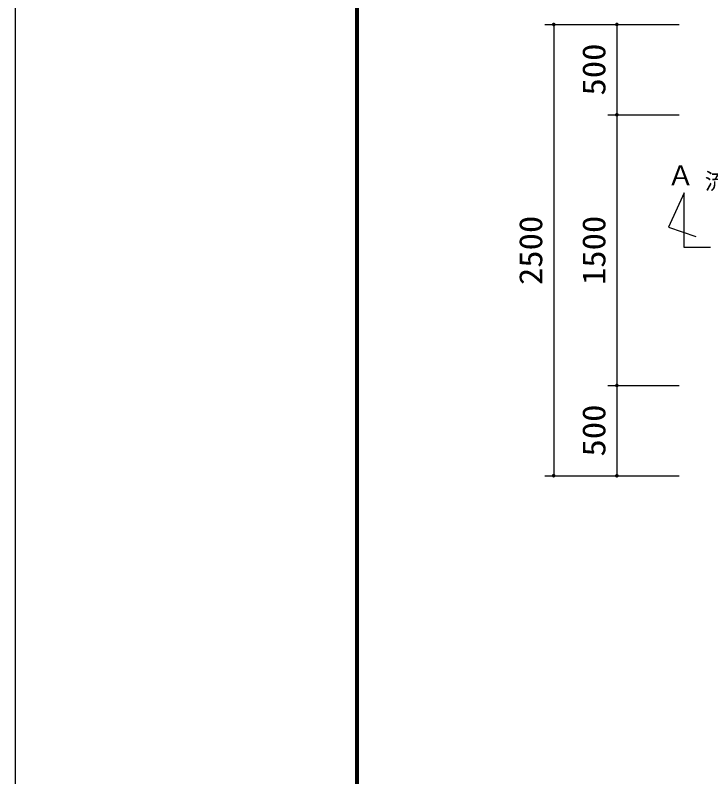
# Model space of a CAD drawing. Units: millimetres, scale not verified. Extents: x -14850 to 14850, y -10500 to 10500.
# Drawn here: x -14850 to -10995, y -2422 to 1797 of the extents above; entities that cross this region are included whole.
import ezdxf
from ezdxf.enums import TextEntityAlignment as Align

# ---------------------------------------------------------------- set-up
doc = ezdxf.new("R2010")
doc.units = ezdxf.units.MM
doc.header["$LTSCALE"] = 50
for name, color, linetype, lineweight in [('0-1_機器', 3, 'Continuous', 25), ('0-2_製作', 5, 'Continuous', 25), ('0-6_図面枠', 7, 'Continuous', 25), ('0-7_Axis_waku', 7, 'Continuous', 25)]:
    doc.layers.add(name, color=color, linetype=linetype, lineweight=lineweight)
doc.styles.add('ＭＳ ゴシック', font='')
doc.styles.get('ＭＳ ゴシック').set_extended_font_data('MS Gothic')

msp = doc.modelspace()

# ---------------------------------------------------------------- linework, layer by layer
at = {"layer": '0-1_機器'}
msp.add_lwpolyline([(-10995.87, 510.77), (-11142.23, 510.77), (-11142.23, 812.27), (-11228.74, 621.94), (-11077.35, 570.04)], dxfattribs=at)
at = {"layer": '0-2_製作', "color": 2}
for p, q in [((-11915.48, 1745.48), (-11170.43, 1745.48)), ((-11865.48, 1745.48), (-11865.48, -754.52)), ((-11515.48, 1745.48), (-11515.48, 1245.48)), ((-11565.48, 1245.48), (-11170.43, 1245.48)), ((-11515.48, 1245.48), (-11515.48, -254.52)), ((-11565.48, -254.52), (-11170.43, -254.52)), ((-11515.48, -254.52), (-11515.48, -754.52)), ((-11915.48, -754.52), (-11170.43, -754.52))]:
    msp.add_line(p, q, dxfattribs=at)
at = {"layer": '0-2_製作'}
for points in [[(-11874.99, 1748.57), (-11875.48, 1745.48), (-11875.46, 1746.1)], [(-11874.99, 1748.57), (-11865.48, 1745.48), (-11875.48, 1745.48)], [(-11865.48, 1745.48), (-11875.4, 1744.22), (-11875.48, 1745.48)], [(-11874.99, 1748.57), (-11875.46, 1746.1), (-11875.3, 1747.35)], [(-11865.48, 1745.48), (-11875.16, 1742.99), (-11875.4, 1744.22)], [(-11865.48, 1745.48), (-11874.77, 1741.79), (-11875.16, 1742.99)], [(-11874.52, 1749.73), (-11865.48, 1745.48), (-11874.99, 1748.57)], [(-11865.48, 1745.48), (-11874.24, 1740.66), (-11874.77, 1741.79)], [(-11873.92, 1750.83), (-11865.48, 1745.48), (-11874.52, 1749.73)], [(-11865.48, 1745.48), (-11873.57, 1739.6), (-11874.24, 1740.66)], [(-11873.18, 1751.85), (-11865.48, 1745.48), (-11873.92, 1750.83)], [(-11865.48, 1745.48), (-11872.77, 1738.63), (-11873.57, 1739.6)], [(-11872.32, 1752.77), (-11865.48, 1745.48), (-11873.18, 1751.85)], [(-11865.48, 1745.48), (-11871.85, 1737.77), (-11872.77, 1738.63)], [(-11871.35, 1753.57), (-11865.48, 1745.48), (-11872.32, 1752.77)], [(-11865.48, 1745.48), (-11870.83, 1737.03), (-11871.85, 1737.77)], [(-11870.29, 1754.24), (-11865.48, 1745.48), (-11871.35, 1753.57)], [(-11865.48, 1745.48), (-11869.73, 1736.43), (-11870.83, 1737.03)], [(-11869.16, 1754.77), (-11865.48, 1745.48), (-11870.29, 1754.24)], [(-11865.48, 1745.48), (-11868.57, 1735.97), (-11869.73, 1736.43)], [(-11867.96, 1755.16), (-11865.48, 1745.48), (-11869.16, 1754.77)], [(-11865.48, 1745.48), (-11867.35, 1735.65), (-11868.57, 1735.97)], [(-11866.73, 1755.4), (-11865.48, 1745.48), (-11867.96, 1755.16)], [(-11865.48, 1745.48), (-11866.1, 1735.5), (-11867.35, 1735.65)], [(-11865.48, 1755.48), (-11865.48, 1745.48), (-11866.73, 1755.4)], [(-11865.48, 1735.48), (-11866.1, 1735.5), (-11865.48, 1745.48)], [(-11864.85, 1755.46), (-11865.48, 1745.48), (-11865.48, 1755.48)], [(-11863.6, 1755.3), (-11865.48, 1745.48), (-11864.85, 1755.46)], [(-11863.6, 1755.3), (-11855.48, 1745.48), (-11865.48, 1745.48)], [(-11855.48, 1745.48), (-11865.48, 1735.48), (-11865.48, 1745.48)], [(-11855.48, 1745.48), (-11864.22, 1735.55), (-11865.48, 1735.48)], [(-11855.48, 1745.48), (-11862.99, 1735.79), (-11864.22, 1735.55)], [(-11862.39, 1754.99), (-11855.48, 1745.48), (-11863.6, 1755.3)], [(-11855.48, 1745.48), (-11861.79, 1736.18), (-11862.99, 1735.79)], [(-11861.22, 1754.52), (-11855.48, 1745.48), (-11862.39, 1754.99)], [(-11855.48, 1745.48), (-11860.66, 1736.71), (-11861.79, 1736.18)], [(-11860.12, 1753.92), (-11855.48, 1745.48), (-11861.22, 1754.52)], [(-11855.48, 1745.48), (-11859.6, 1737.39), (-11860.66, 1736.71)], [(-11859.1, 1753.18), (-11855.48, 1745.48), (-11860.12, 1753.92)], [(-11855.48, 1745.48), (-11858.63, 1738.19), (-11859.6, 1737.39)], [(-11858.19, 1752.32), (-11855.48, 1745.48), (-11859.1, 1753.18)], [(-11855.48, 1745.48), (-11857.77, 1739.1), (-11858.63, 1738.19)], [(-11857.39, 1751.35), (-11855.48, 1745.48), (-11858.19, 1752.32)], [(-11855.48, 1745.48), (-11857.03, 1740.12), (-11857.77, 1739.1)], [(-11856.71, 1750.29), (-11855.48, 1745.48), (-11857.39, 1751.35)], [(-11855.48, 1745.48), (-11856.43, 1741.22), (-11857.03, 1740.12)], [(-11856.18, 1749.16), (-11855.48, 1745.48), (-11856.71, 1750.29)], [(-11855.48, 1745.48), (-11855.97, 1742.39), (-11856.43, 1741.22)], [(-11855.79, 1747.96), (-11855.48, 1745.48), (-11856.18, 1749.16)], [(-11855.48, 1745.48), (-11855.65, 1743.6), (-11855.97, 1742.39)], [(-11855.55, 1746.73), (-11855.48, 1745.48), (-11855.79, 1747.96)], [(-11855.5, 1744.85), (-11855.65, 1743.6), (-11855.48, 1745.48)], [(-11524.99, 1748.57), (-11525.48, 1745.48), (-11525.46, 1746.1)], [(-11524.99, 1748.57), (-11515.48, 1745.48), (-11525.48, 1745.48)], [(-11515.48, 1745.48), (-11525.4, 1744.22), (-11525.48, 1745.48)], [(-11524.99, 1748.57), (-11525.46, 1746.1), (-11525.3, 1747.35)], [(-11515.48, 1745.48), (-11525.16, 1742.99), (-11525.4, 1744.22)], [(-11515.48, 1745.48), (-11524.77, 1741.79), (-11525.16, 1742.99)], [(-11524.52, 1749.73), (-11515.48, 1745.48), (-11524.99, 1748.57)], [(-11515.48, 1745.48), (-11524.24, 1740.66), (-11524.77, 1741.79)], [(-11523.92, 1750.83), (-11515.48, 1745.48), (-11524.52, 1749.73)], [(-11515.48, 1745.48), (-11523.57, 1739.6), (-11524.24, 1740.66)], [(-11523.18, 1751.85), (-11515.48, 1745.48), (-11523.92, 1750.83)], [(-11515.48, 1745.48), (-11522.77, 1738.63), (-11523.57, 1739.6)], [(-11522.32, 1752.77), (-11515.48, 1745.48), (-11523.18, 1751.85)], [(-11515.48, 1745.48), (-11521.85, 1737.77), (-11522.77, 1738.63)], [(-11521.35, 1753.57), (-11515.48, 1745.48), (-11522.32, 1752.77)], [(-11515.48, 1745.48), (-11520.83, 1737.03), (-11521.85, 1737.77)], [(-11520.29, 1754.24), (-11515.48, 1745.48), (-11521.35, 1753.57)], [(-11515.48, 1745.48), (-11519.73, 1736.43), (-11520.83, 1737.03)], [(-11519.16, 1754.77), (-11515.48, 1745.48), (-11520.29, 1754.24)], [(-11515.48, 1745.48), (-11518.57, 1735.97), (-11519.73, 1736.43)], [(-11517.96, 1755.16), (-11515.48, 1745.48), (-11519.16, 1754.77)], [(-11515.48, 1745.48), (-11517.35, 1735.65), (-11518.57, 1735.97)], [(-11516.73, 1755.4), (-11515.48, 1745.48), (-11517.96, 1755.16)], [(-11515.48, 1745.48), (-11516.1, 1735.5), (-11517.35, 1735.65)], [(-11515.48, 1755.48), (-11515.48, 1745.48), (-11516.73, 1755.4)], [(-11515.48, 1735.48), (-11516.1, 1735.5), (-11515.48, 1745.48)], [(-11514.85, 1755.46), (-11515.48, 1745.48), (-11515.48, 1755.48)], [(-11513.6, 1755.3), (-11515.48, 1745.48), (-11514.85, 1755.46)], [(-11513.6, 1755.3), (-11505.48, 1745.48), (-11515.48, 1745.48)], [(-11505.48, 1745.48), (-11515.48, 1735.48), (-11515.48, 1745.48)], [(-11505.48, 1745.48), (-11514.22, 1735.55), (-11515.48, 1735.48)], [(-11505.48, 1745.48), (-11512.99, 1735.79), (-11514.22, 1735.55)], [(-11512.39, 1754.99), (-11505.48, 1745.48), (-11513.6, 1755.3)], [(-11505.48, 1745.48), (-11511.79, 1736.18), (-11512.99, 1735.79)], [(-11511.22, 1754.52), (-11505.48, 1745.48), (-11512.39, 1754.99)], [(-11505.48, 1745.48), (-11510.66, 1736.71), (-11511.79, 1736.18)], [(-11510.12, 1753.92), (-11505.48, 1745.48), (-11511.22, 1754.52)], [(-11505.48, 1745.48), (-11509.6, 1737.39), (-11510.66, 1736.71)], [(-11509.1, 1753.18), (-11505.48, 1745.48), (-11510.12, 1753.92)], [(-11505.48, 1745.48), (-11508.63, 1738.19), (-11509.6, 1737.39)], [(-11508.19, 1752.32), (-11505.48, 1745.48), (-11509.1, 1753.18)], [(-11505.48, 1745.48), (-11507.77, 1739.1), (-11508.63, 1738.19)], [(-11507.39, 1751.35), (-11505.48, 1745.48), (-11508.19, 1752.32)], [(-11505.48, 1745.48), (-11507.03, 1740.12), (-11507.77, 1739.1)], [(-11506.71, 1750.29), (-11505.48, 1745.48), (-11507.39, 1751.35)], [(-11505.48, 1745.48), (-11506.43, 1741.22), (-11507.03, 1740.12)], [(-11506.18, 1749.16), (-11505.48, 1745.48), (-11506.71, 1750.29)], [(-11505.48, 1745.48), (-11505.97, 1742.39), (-11506.43, 1741.22)], [(-11505.79, 1747.96), (-11505.48, 1745.48), (-11506.18, 1749.16)], [(-11505.48, 1745.48), (-11505.65, 1743.6), (-11505.97, 1742.39)], [(-11505.55, 1746.73), (-11505.48, 1745.48), (-11505.79, 1747.96)], [(-11505.5, 1744.85), (-11505.65, 1743.6), (-11505.48, 1745.48)], [(-11524.99, 1248.57), (-11525.48, 1245.48), (-11525.3, 1247.35)], [(-11524.99, 1248.57), (-11515.48, 1245.48), (-11525.48, 1245.48)], [(-11525.3, 1247.35), (-11525.48, 1245.48), (-11525.46, 1246.1)], [(-11515.48, 1245.48), (-11525.4, 1244.22), (-11525.48, 1245.48)], [(-11515.48, 1245.48), (-11525.16, 1242.99), (-11525.4, 1244.22)], [(-11515.48, 1245.48), (-11524.77, 1241.79), (-11525.16, 1242.99)], [(-11524.52, 1249.73), (-11515.48, 1245.48), (-11524.99, 1248.57)], [(-11515.48, 1245.48), (-11524.24, 1240.66), (-11524.77, 1241.79)], [(-11523.92, 1250.83), (-11515.48, 1245.48), (-11524.52, 1249.73)], [(-11515.48, 1245.48), (-11523.57, 1239.6), (-11524.24, 1240.66)], [(-11523.18, 1251.85), (-11515.48, 1245.48), (-11523.92, 1250.83)], [(-11515.48, 1245.48), (-11522.77, 1238.63), (-11523.57, 1239.6)], [(-11522.32, 1252.77), (-11515.48, 1245.48), (-11523.18, 1251.85)], [(-11515.48, 1245.48), (-11521.85, 1237.77), (-11522.77, 1238.63)], [(-11521.35, 1253.57), (-11515.48, 1245.48), (-11522.32, 1252.77)], [(-11515.48, 1245.48), (-11520.83, 1237.03), (-11521.85, 1237.77)], [(-11520.29, 1254.24), (-11515.48, 1245.48), (-11521.35, 1253.57)], [(-11515.48, 1245.48), (-11519.73, 1236.43), (-11520.83, 1237.03)], [(-11519.16, 1254.77), (-11515.48, 1245.48), (-11520.29, 1254.24)], [(-11515.48, 1245.48), (-11518.57, 1235.97), (-11519.73, 1236.43)], [(-11517.96, 1255.16), (-11515.48, 1245.48), (-11519.16, 1254.77)], [(-11515.48, 1245.48), (-11517.35, 1235.65), (-11518.57, 1235.97)], [(-11516.73, 1255.4), (-11515.48, 1245.48), (-11517.96, 1255.16)], [(-11515.48, 1245.48), (-11516.1, 1235.5), (-11517.35, 1235.65)], [(-11515.48, 1255.48), (-11515.48, 1245.48), (-11516.73, 1255.4)], [(-11515.48, 1235.48), (-11516.1, 1235.5), (-11515.48, 1245.48)], [(-11514.85, 1255.46), (-11515.48, 1245.48), (-11515.48, 1255.48)], [(-11513.6, 1255.3), (-11515.48, 1245.48), (-11514.85, 1255.46)], [(-11513.6, 1255.3), (-11505.48, 1245.48), (-11515.48, 1245.48)], [(-11505.48, 1245.48), (-11515.48, 1235.48), (-11515.48, 1245.48)], [(-11505.48, 1245.48), (-11514.22, 1235.55), (-11515.48, 1235.48)], [(-11505.48, 1245.48), (-11512.99, 1235.79), (-11514.22, 1235.55)], [(-11512.39, 1254.99), (-11505.48, 1245.48), (-11513.6, 1255.3)], [(-11505.48, 1245.48), (-11511.79, 1236.18), (-11512.99, 1235.79)], [(-11511.22, 1254.52), (-11505.48, 1245.48), (-11512.39, 1254.99)], [(-11505.48, 1245.48), (-11510.66, 1236.71), (-11511.79, 1236.18)], [(-11510.12, 1253.92), (-11505.48, 1245.48), (-11511.22, 1254.52)], [(-11505.48, 1245.48), (-11509.6, 1237.39), (-11510.66, 1236.71)], [(-11509.1, 1253.18), (-11505.48, 1245.48), (-11510.12, 1253.92)], [(-11505.48, 1245.48), (-11508.63, 1238.19), (-11509.6, 1237.39)], [(-11508.19, 1252.32), (-11505.48, 1245.48), (-11509.1, 1253.18)], [(-11505.48, 1245.48), (-11507.77, 1239.1), (-11508.63, 1238.19)], [(-11507.39, 1251.35), (-11505.48, 1245.48), (-11508.19, 1252.32)], [(-11505.48, 1245.48), (-11507.03, 1240.12), (-11507.77, 1239.1)], [(-11506.71, 1250.29), (-11505.48, 1245.48), (-11507.39, 1251.35)], [(-11505.48, 1245.48), (-11506.43, 1241.22), (-11507.03, 1240.12)], [(-11506.18, 1249.16), (-11505.48, 1245.48), (-11506.71, 1250.29)], [(-11505.48, 1245.48), (-11505.97, 1242.39), (-11506.43, 1241.22)], [(-11505.79, 1247.96), (-11505.48, 1245.48), (-11506.18, 1249.16)], [(-11505.48, 1245.48), (-11505.65, 1243.6), (-11505.97, 1242.39)], [(-11505.55, 1246.73), (-11505.48, 1245.48), (-11505.79, 1247.96)], [(-11505.5, 1244.85), (-11505.65, 1243.6), (-11505.48, 1245.48)], [(-11525.3, -252.65), (-11515.48, -254.52), (-11525.46, -253.9)], [(-11524.99, -251.43), (-11515.48, -254.52), (-11525.3, -252.65)], [(-11524.52, -250.27), (-11515.48, -254.52), (-11524.99, -251.43)], [(-11523.92, -249.17), (-11515.48, -254.52), (-11524.52, -250.27)], [(-11523.18, -248.15), (-11515.48, -254.52), (-11523.92, -249.17)], [(-11522.32, -247.23), (-11515.48, -254.52), (-11523.18, -248.15)], [(-11521.35, -246.43), (-11515.48, -254.52), (-11522.32, -247.23)], [(-11520.29, -245.76), (-11515.48, -254.52), (-11521.35, -246.43)], [(-11519.16, -245.23), (-11515.48, -254.52), (-11520.29, -245.76)], [(-11517.96, -244.84), (-11515.48, -254.52), (-11519.16, -245.23)], [(-11516.73, -244.6), (-11515.48, -254.52), (-11517.96, -244.84)], [(-11515.48, -244.52), (-11515.48, -254.52), (-11516.73, -244.6)], [(-11515.48, -244.52), (-11505.48, -254.52), (-11515.48, -254.52)], [(-11514.85, -244.54), (-11505.48, -254.52), (-11515.48, -244.52)], [(-11513.6, -244.7), (-11505.48, -254.52), (-11514.85, -244.54)], [(-11512.39, -245.01), (-11505.48, -254.52), (-11513.6, -244.7)], [(-11511.22, -245.48), (-11505.48, -254.52), (-11512.39, -245.01)], [(-11510.12, -246.08), (-11505.48, -254.52), (-11511.22, -245.48)], [(-11509.1, -246.82), (-11505.48, -254.52), (-11510.12, -246.08)], [(-11508.19, -247.68), (-11505.48, -254.52), (-11509.1, -246.82)], [(-11507.39, -248.65), (-11505.48, -254.52), (-11508.19, -247.68)], [(-11506.71, -249.71), (-11505.48, -254.52), (-11507.39, -248.65)], [(-11506.18, -250.84), (-11505.48, -254.52), (-11506.71, -249.71)], [(-11505.79, -252.04), (-11505.48, -254.52), (-11506.18, -250.84)], [(-11505.55, -253.27), (-11505.48, -254.52), (-11505.79, -252.04)], [(-11525.46, -253.9), (-11515.48, -254.52), (-11525.48, -254.52)], [(-11515.48, -254.52), (-11525.4, -255.78), (-11525.48, -254.52)], [(-11515.48, -254.52), (-11525.16, -257.01), (-11525.4, -255.78)], [(-11515.48, -254.52), (-11524.77, -258.21), (-11525.16, -257.01)], [(-11515.48, -254.52), (-11524.24, -259.34), (-11524.77, -258.21)], [(-11515.48, -254.52), (-11523.57, -260.4), (-11524.24, -259.34)], [(-11515.48, -254.52), (-11522.77, -261.37), (-11523.57, -260.4)], [(-11515.48, -254.52), (-11521.85, -262.23), (-11522.77, -261.37)], [(-11515.48, -254.52), (-11520.83, -262.97), (-11521.85, -262.23)], [(-11515.48, -254.52), (-11519.73, -263.57), (-11520.83, -262.97)], [(-11515.48, -254.52), (-11518.57, -264.03), (-11519.73, -263.57)], [(-11515.48, -254.52), (-11517.35, -264.35), (-11518.57, -264.03)], [(-11515.48, -254.52), (-11516.1, -264.5), (-11517.35, -264.35)], [(-11515.48, -254.52), (-11515.48, -264.52), (-11516.1, -264.5)], [(-11515.48, -254.52), (-11514.22, -264.45), (-11515.48, -264.52)], [(-11505.48, -254.52), (-11514.22, -264.45), (-11515.48, -254.52)], [(-11505.48, -254.52), (-11512.99, -264.21), (-11514.22, -264.45)], [(-11505.48, -254.52), (-11511.79, -263.82), (-11512.99, -264.21)], [(-11505.48, -254.52), (-11510.66, -263.29), (-11511.79, -263.82)], [(-11505.48, -254.52), (-11509.6, -262.61), (-11510.66, -263.29)], [(-11505.48, -254.52), (-11508.63, -261.81), (-11509.6, -262.61)], [(-11505.48, -254.52), (-11507.77, -260.9), (-11508.63, -261.81)], [(-11505.48, -254.52), (-11507.03, -259.88), (-11507.77, -260.9)], [(-11505.48, -254.52), (-11506.43, -258.78), (-11507.03, -259.88)], [(-11505.48, -254.52), (-11505.97, -257.61), (-11506.43, -258.78)], [(-11505.48, -254.52), (-11505.65, -256.4), (-11505.97, -257.61)], [(-11505.48, -254.52), (-11505.5, -255.15), (-11505.65, -256.4)], [(-11875.46, -753.9), (-11865.48, -754.52), (-11875.48, -754.52)], [(-11875.48, -754.52), (-11875.16, -757.01), (-11875.4, -755.78)], [(-11865.48, -754.52), (-11875.16, -757.01), (-11875.48, -754.52)], [(-11875.3, -752.65), (-11865.48, -754.52), (-11875.46, -753.9)], [(-11874.99, -751.43), (-11865.48, -754.52), (-11875.3, -752.65)], [(-11865.48, -754.52), (-11874.77, -758.21), (-11875.16, -757.01)], [(-11874.52, -750.27), (-11865.48, -754.52), (-11874.99, -751.43)], [(-11865.48, -754.52), (-11874.24, -759.34), (-11874.77, -758.21)], [(-11873.92, -749.17), (-11865.48, -754.52), (-11874.52, -750.27)], [(-11865.48, -754.52), (-11873.57, -760.4), (-11874.24, -759.34)], [(-11873.18, -748.15), (-11865.48, -754.52), (-11873.92, -749.17)], [(-11865.48, -754.52), (-11872.77, -761.37), (-11873.57, -760.4)], [(-11872.32, -747.23), (-11865.48, -754.52), (-11873.18, -748.15)], [(-11865.48, -754.52), (-11871.85, -762.23), (-11872.77, -761.37)], [(-11871.35, -746.43), (-11865.48, -754.52), (-11872.32, -747.23)], [(-11865.48, -754.52), (-11870.83, -762.97), (-11871.85, -762.23)], [(-11870.29, -745.76), (-11865.48, -754.52), (-11871.35, -746.43)], [(-11865.48, -754.52), (-11869.73, -763.57), (-11870.83, -762.97)], [(-11869.16, -745.23), (-11865.48, -754.52), (-11870.29, -745.76)], [(-11865.48, -754.52), (-11868.57, -764.03), (-11869.73, -763.57)], [(-11867.96, -744.84), (-11865.48, -754.52), (-11869.16, -745.23)], [(-11865.48, -754.52), (-11867.35, -764.35), (-11868.57, -764.03)], [(-11866.73, -744.6), (-11865.48, -754.52), (-11867.96, -744.84)], [(-11865.48, -754.52), (-11866.1, -764.5), (-11867.35, -764.35)], [(-11865.48, -744.52), (-11865.48, -754.52), (-11866.73, -744.6)], [(-11865.48, -754.52), (-11865.48, -764.52), (-11866.1, -764.5)], [(-11865.48, -744.52), (-11855.48, -754.52), (-11865.48, -754.52)], [(-11864.85, -744.54), (-11855.48, -754.52), (-11865.48, -744.52)], [(-11865.48, -754.52), (-11864.22, -764.45), (-11865.48, -764.52)], [(-11855.48, -754.52), (-11864.22, -764.45), (-11865.48, -754.52)], [(-11863.6, -744.7), (-11855.48, -754.52), (-11864.85, -744.54)], [(-11855.48, -754.52), (-11862.99, -764.21), (-11864.22, -764.45)], [(-11862.39, -745.01), (-11855.48, -754.52), (-11863.6, -744.7)], [(-11855.48, -754.52), (-11861.79, -763.82), (-11862.99, -764.21)], [(-11861.22, -745.48), (-11855.48, -754.52), (-11862.39, -745.01)], [(-11855.48, -754.52), (-11860.66, -763.29), (-11861.79, -763.82)], [(-11860.12, -746.08), (-11855.48, -754.52), (-11861.22, -745.48)], [(-11855.48, -754.52), (-11859.6, -762.61), (-11860.66, -763.29)], [(-11859.1, -746.82), (-11855.48, -754.52), (-11860.12, -746.08)], [(-11855.48, -754.52), (-11858.63, -761.81), (-11859.6, -762.61)], [(-11858.19, -747.68), (-11855.48, -754.52), (-11859.1, -746.82)], [(-11855.48, -754.52), (-11857.77, -760.9), (-11858.63, -761.81)], [(-11857.39, -748.65), (-11855.48, -754.52), (-11858.19, -747.68)], [(-11855.48, -754.52), (-11857.03, -759.88), (-11857.77, -760.9)], [(-11856.71, -749.71), (-11855.48, -754.52), (-11857.39, -748.65)], [(-11855.48, -754.52), (-11856.43, -758.78), (-11857.03, -759.88)], [(-11856.18, -750.84), (-11855.48, -754.52), (-11856.71, -749.71)], [(-11855.48, -754.52), (-11855.97, -757.61), (-11856.43, -758.78)], [(-11855.79, -752.04), (-11855.48, -754.52), (-11856.18, -750.84)], [(-11855.48, -754.52), (-11855.65, -756.4), (-11855.97, -757.61)], [(-11855.55, -753.27), (-11855.48, -754.52), (-11855.79, -752.04)], [(-11855.48, -754.52), (-11855.5, -755.15), (-11855.65, -756.4)], [(-11525.46, -753.9), (-11515.48, -754.52), (-11525.48, -754.52)], [(-11525.48, -754.52), (-11525.16, -757.01), (-11525.4, -755.78)], [(-11515.48, -754.52), (-11525.16, -757.01), (-11525.48, -754.52)], [(-11525.3, -752.65), (-11515.48, -754.52), (-11525.46, -753.9)], [(-11524.99, -751.43), (-11515.48, -754.52), (-11525.3, -752.65)], [(-11515.48, -754.52), (-11524.77, -758.21), (-11525.16, -757.01)], [(-11524.52, -750.27), (-11515.48, -754.52), (-11524.99, -751.43)], [(-11515.48, -754.52), (-11524.24, -759.34), (-11524.77, -758.21)], [(-11523.92, -749.17), (-11515.48, -754.52), (-11524.52, -750.27)], [(-11515.48, -754.52), (-11523.57, -760.4), (-11524.24, -759.34)], [(-11523.18, -748.15), (-11515.48, -754.52), (-11523.92, -749.17)], [(-11515.48, -754.52), (-11522.77, -761.37), (-11523.57, -760.4)], [(-11522.32, -747.23), (-11515.48, -754.52), (-11523.18, -748.15)], [(-11515.48, -754.52), (-11521.85, -762.23), (-11522.77, -761.37)], [(-11521.35, -746.43), (-11515.48, -754.52), (-11522.32, -747.23)], [(-11515.48, -754.52), (-11520.83, -762.97), (-11521.85, -762.23)], [(-11520.29, -745.76), (-11515.48, -754.52), (-11521.35, -746.43)], [(-11515.48, -754.52), (-11519.73, -763.57), (-11520.83, -762.97)], [(-11519.16, -745.23), (-11515.48, -754.52), (-11520.29, -745.76)], [(-11515.48, -754.52), (-11518.57, -764.03), (-11519.73, -763.57)], [(-11517.96, -744.84), (-11515.48, -754.52), (-11519.16, -745.23)], [(-11515.48, -754.52), (-11517.35, -764.35), (-11518.57, -764.03)], [(-11516.73, -744.6), (-11515.48, -754.52), (-11517.96, -744.84)], [(-11515.48, -754.52), (-11516.1, -764.5), (-11517.35, -764.35)], [(-11515.48, -744.52), (-11515.48, -754.52), (-11516.73, -744.6)], [(-11515.48, -754.52), (-11515.48, -764.52), (-11516.1, -764.5)], [(-11515.48, -744.52), (-11505.48, -754.52), (-11515.48, -754.52)], [(-11514.85, -744.54), (-11505.48, -754.52), (-11515.48, -744.52)], [(-11515.48, -754.52), (-11514.22, -764.45), (-11515.48, -764.52)], [(-11505.48, -754.52), (-11514.22, -764.45), (-11515.48, -754.52)], [(-11513.6, -744.7), (-11505.48, -754.52), (-11514.85, -744.54)], [(-11505.48, -754.52), (-11512.99, -764.21), (-11514.22, -764.45)], [(-11512.39, -745.01), (-11505.48, -754.52), (-11513.6, -744.7)], [(-11505.48, -754.52), (-11511.79, -763.82), (-11512.99, -764.21)], [(-11511.22, -745.48), (-11505.48, -754.52), (-11512.39, -745.01)], [(-11505.48, -754.52), (-11510.66, -763.29), (-11511.79, -763.82)], [(-11510.12, -746.08), (-11505.48, -754.52), (-11511.22, -745.48)], [(-11505.48, -754.52), (-11509.6, -762.61), (-11510.66, -763.29)], [(-11509.1, -746.82), (-11505.48, -754.52), (-11510.12, -746.08)], [(-11505.48, -754.52), (-11508.63, -761.81), (-11509.6, -762.61)], [(-11508.19, -747.68), (-11505.48, -754.52), (-11509.1, -746.82)], [(-11505.48, -754.52), (-11507.77, -760.9), (-11508.63, -761.81)], [(-11507.39, -748.65), (-11505.48, -754.52), (-11508.19, -747.68)], [(-11505.48, -754.52), (-11507.03, -759.88), (-11507.77, -760.9)], [(-11506.71, -749.71), (-11505.48, -754.52), (-11507.39, -748.65)], [(-11505.48, -754.52), (-11506.43, -758.78), (-11507.03, -759.88)], [(-11506.18, -750.84), (-11505.48, -754.52), (-11506.71, -749.71)], [(-11505.48, -754.52), (-11505.97, -757.61), (-11506.43, -758.78)], [(-11505.79, -752.04), (-11505.48, -754.52), (-11506.18, -750.84)], [(-11505.48, -754.52), (-11505.65, -756.4), (-11505.97, -757.61)], [(-11505.55, -753.27), (-11505.48, -754.52), (-11505.79, -752.04)], [(-11505.48, -754.52), (-11505.5, -755.15), (-11505.65, -756.4)]]:
    msp.add_solid(points, dxfattribs=at)
at = {"layer": '0-6_図面枠'}
msp.add_lwpolyline([(-14850, -10500), (14850, -10500), (14850, 10500), (-14850, 10500)], close=True, dxfattribs=at)
at = {"layer": '0-7_Axis_waku'}
for p, q in [((-12964, 9629), (-12964, -9679.01)), ((-12963, 9628), (-12963, -9678.01)), ((-12962, 9627), (-12962, -9677.01)), ((-12961, 9626), (-12961, -9676.01)), ((-12960, 9625), (-12960, -9675.01)), ((-12959, 9624), (-12959, -9674.01)), ((-12958, 9623), (-12958, -9673.01)), ((-12957, 9622), (-12957, -9672.01)), ((-12956, 9621), (-12956, -9671.01)), ((-12955, 9620), (-12955, -9670.01)), ((-12954, 9619), (-12954, -9669.01)), ((-12953, 9618), (-12953, -9668.01)), ((-12952, 9617), (-12952, -9667.01)), ((-12951, 9616), (-12951, -9666.01)), ((-12950, 9615), (-12950, -9665))]:
    msp.add_line(p, q, dxfattribs=at)

# ---------------------------------------------------------------- texts
at = {"layer": '0-1_機器', "color": 4, "style": 'ＭＳ ゴシック'}
for s, height, p in [('Ａ', 110, (-11236.95, 822.04)), ('流入管', 91.79, (-11028.25, 803.89))]:
    msp.add_text(s, height=height, dxfattribs=at).set_placement(p, align=Align.BOTTOM_LEFT)
at = {"layer": '0-2_製作', "color": 4, "style": 'ＭＳ ゴシック', "width": 1.1}
for s, p in [('500', (-11540.48, 1351.73)), ('2500', (-11890.48, 301.73)), ('1500', (-11540.48, 301.73)), ('500', (-11540.48, -648.27))]:
    msp.add_text(s, height=128.4, rotation=90, dxfattribs=at).set_placement(p, align=Align.BOTTOM_LEFT)

doc.saveas('drawing.dxf')
